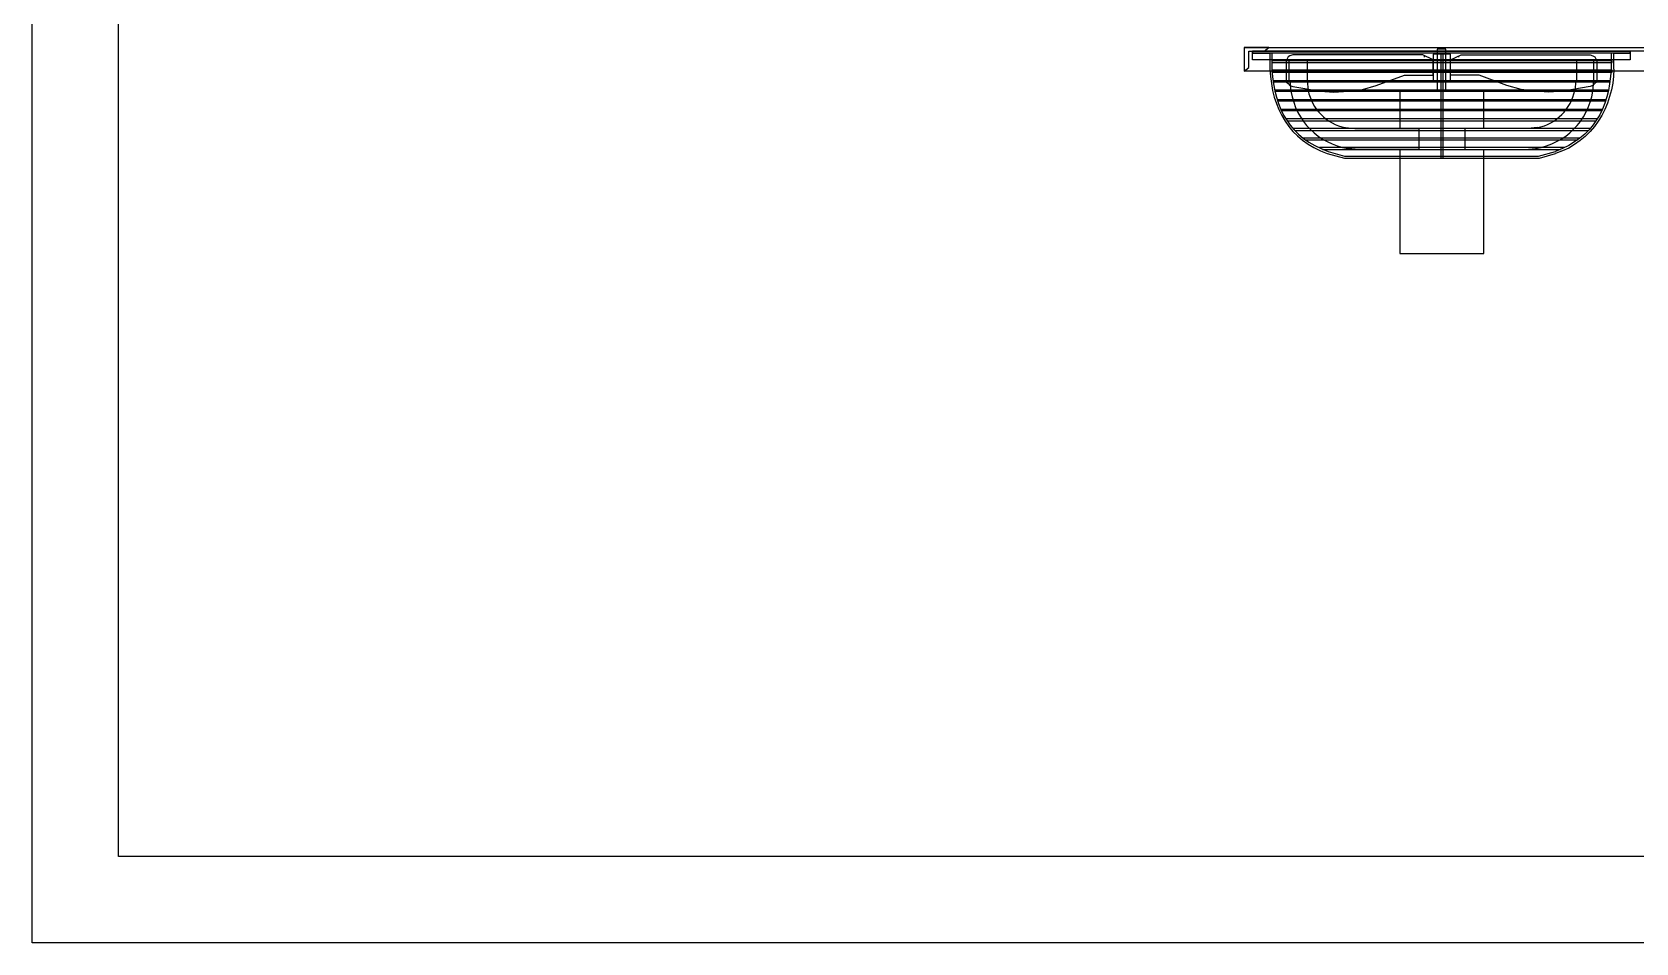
# Model space of a CAD drawing. Header units: metres. Extents: x 529718 to 530598, y 2673304 to 2673482.
# Drawn here: x 530179.935 to 530182.256, y 2673369.853 to 2673371.171 of the extents above; entities that cross this region are included whole.
import ezdxf

# ---------------------------------------------------------------- set-up
doc = ezdxf.new("R2010")
doc.units = ezdxf.units.M
doc.layers.add('IDT', color=7, linetype='Continuous')

# ---------------------------------------------------------------- blocks, each defined once
blk = doc.blocks.new('IDT')
at = {"layer": 'IDT', "color": 0}
for p, q in [((12.6025, 16.8104), (19.5525, 16.8104)), ((19.5525, 16.8104), (19.5525, 7.0104)), ((12.7275, 16.6854), (19.4275, 16.6854)), ((19.4275, 16.6854), (19.4275, 7.1354))]:
    blk.add_line(p, q, dxfattribs=at)
at = {"layer": 'IDT', "color": 0, "lineweight": 25}
for p, q in [((17.5731, 15.8125), (17.4514, 15.8125)), ((17.4514, 15.8125), (17.4514, 15.6618)), ((17.5731, 15.6618), (17.5731, 15.8125)), ((17.3711, 15.6742), (17.3476, 15.6673)), ((17.3725, 15.6715), (17.3476, 15.6645)), ((17.6533, 15.6742), (17.3711, 15.6742)), ((17.6533, 15.6715), (17.3725, 15.6715)), ((17.5108, 15.5221), (17.5108, 15.6742)), ((17.5136, 15.5221), (17.5136, 15.6742)), ((17.6782, 15.6673), (17.6533, 15.6742)), ((17.6768, 15.6645), (17.6533, 15.6715)), ((17.313, 15.6452), (17.7128, 15.6452)), ((17.71, 15.6479), (17.3158, 15.6479)), ((17.3352, 15.659), (17.6893, 15.659)), ((17.6851, 15.6618), (17.3407, 15.6618)), ((17.3919, 15.6618), (17.3767, 15.6604)), ((17.479, 15.6618), (17.3919, 15.6618)), ((17.479, 15.6313), (17.479, 15.6618)), ((17.5454, 15.6313), (17.5454, 15.6618)), ((17.5454, 15.6618), (17.6325, 15.6618)), ((17.6325, 15.6618), (17.6478, 15.6604)), ((17.2978, 15.6313), (17.7266, 15.6313)), ((17.7252, 15.6341), (17.3006, 15.6341)), ((17.3739, 15.63), (17.3877, 15.6313)), ((17.3877, 15.6313), (17.479, 15.6313)), ((17.4514, 15.6313), (17.4514, 15.576)), ((17.6381, 15.6313), (17.5454, 15.6313)), ((17.5731, 15.576), (17.5731, 15.6313)), ((17.6519, 15.63), (17.6381, 15.6313)), ((17.2798, 15.6037), (17.7446, 15.6037)), ((17.7446, 15.6051), (17.2812, 15.6051)), ((17.2881, 15.6175), (17.7377, 15.6175)), ((17.7363, 15.6203), (17.2895, 15.6203)), ((17.2702, 15.576), (17.7543, 15.576)), ((17.7543, 15.5774), (17.2715, 15.5774)), ((17.2743, 15.5899), (17.7501, 15.5899)), ((17.7501, 15.5912), (17.2757, 15.5912)), ((17.2937, 15.5774), (17.2923, 15.5622)), ((17.2978, 15.5705), (17.3366, 15.5774)), ((17.3186, 15.5622), (17.32, 15.576)), ((17.3366, 15.5774), (17.3573, 15.5788)), ((17.3573, 15.5788), (17.378, 15.5774)), ((17.378, 15.5774), (17.3974, 15.5746)), ((17.3974, 15.5746), (17.4182, 15.5691)), ((17.4514, 15.576), (17.5731, 15.576)), ((17.5191, 15.576), (17.5067, 15.576)), ((17.5067, 15.576), (17.5067, 15.5165)), ((17.5191, 15.5165), (17.5191, 15.576)), ((17.627, 15.5746), (17.6076, 15.5691)), ((17.6478, 15.5774), (17.627, 15.5746)), ((17.6685, 15.5788), (17.6478, 15.5774)), ((17.6879, 15.5774), (17.6685, 15.5788)), ((17.728, 15.5705), (17.6879, 15.5774)), ((17.7072, 15.5622), (17.7059, 15.576)), ((17.7321, 15.5622), (17.7307, 15.5774)), ((17.757, 15.5636), (17.2688, 15.5636)), ((17.2688, 15.5622), (17.757, 15.5622)), ((17.2881, 15.5636), (17.2909, 15.5663)), ((17.2881, 15.5594), (17.2881, 15.5636)), ((17.2881, 15.5345), (17.2881, 15.5594)), ((17.2909, 15.5663), (17.2937, 15.5691)), ((17.2923, 15.5622), (17.2923, 15.5318)), ((17.2937, 15.5691), (17.2978, 15.5705)), ((17.3172, 15.5622), (17.3172, 15.5318)), ((17.4182, 15.5691), (17.4583, 15.5539)), ((17.4583, 15.5539), (17.4998, 15.5539)), ((17.5247, 15.5622), (17.4998, 15.5622)), ((17.4998, 15.5622), (17.4998, 15.5235)), ((17.4998, 15.5539), (17.4998, 15.5318)), ((17.5247, 15.5235), (17.5247, 15.5622)), ((17.5662, 15.5539), (17.5247, 15.5539)), ((17.5247, 15.5539), (17.5247, 15.5318)), ((17.6076, 15.5691), (17.5662, 15.5539)), ((17.7072, 15.5318), (17.7072, 15.5622)), ((17.7321, 15.5691), (17.728, 15.5705)), ((17.7349, 15.5663), (17.7321, 15.5691)), ((17.7335, 15.5622), (17.7335, 15.5318)), ((17.7377, 15.5636), (17.7349, 15.5663)), ((17.7377, 15.5594), (17.7377, 15.5636)), ((17.7377, 15.5345), (17.7377, 15.5594)), ((16.6062, 15.5484), (17.7985, 15.5484)), ((17.2397, 15.5193), (17.2397, 15.5318)), ((17.2397, 15.5318), (17.7861, 15.5318)), ((17.2632, 15.5456), (17.2632, 15.5221)), ((17.7584, 15.5497), (17.266, 15.5497)), ((17.266, 15.5497), (17.266, 15.547)), ((17.266, 15.547), (17.7584, 15.547)), ((17.7584, 15.5359), (17.266, 15.5359)), ((17.266, 15.5359), (17.266, 15.5331)), ((17.266, 15.5331), (17.7584, 15.5331)), ((17.2674, 15.5221), (17.2674, 15.5456)), ((17.2895, 15.5304), (17.2881, 15.5345)), ((17.2909, 15.5276), (17.2895, 15.5304)), ((17.4998, 15.5318), (17.4845, 15.5248)), ((17.5247, 15.5318), (17.5399, 15.5248)), ((17.7349, 15.5276), (17.7363, 15.5304)), ((17.7363, 15.5304), (17.7377, 15.5345)), ((17.7584, 15.547), (17.7584, 15.5497)), ((17.7584, 15.5221), (17.7584, 15.5456)), ((17.7584, 15.5331), (17.7584, 15.5359)), ((17.7612, 15.5221), (17.7612, 15.5456)), ((17.7861, 15.5318), (17.7861, 15.5193)), ((17.7985, 15.5484), (17.7916, 15.5428)), ((17.7916, 15.5428), (17.7916, 15.5193)), ((17.7985, 15.5138), (17.7985, 15.5484)), ((17.7985, 15.5138), (16.6422, 15.5138)), ((16.6713, 15.5193), (17.7695, 15.5193)), ((17.2632, 15.5221), (17.2397, 15.5221)), ((17.2397, 15.5221), (17.2397, 15.5193)), ((17.2397, 15.5193), (17.2397, 15.5221)), ((17.2397, 15.5221), (17.7861, 15.5221)), ((17.2674, 15.5193), (17.2397, 15.5193)), ((17.2397, 15.5193), (17.7861, 15.5193)), ((17.7861, 15.5193), (17.2397, 15.5193)), ((17.2937, 15.5262), (17.2909, 15.5276)), ((17.2978, 15.5248), (17.2937, 15.5262)), ((17.4845, 15.5248), (17.2978, 15.5248)), ((17.4873, 15.5276), (17.4887, 15.5276)), ((17.4998, 15.5235), (17.5247, 15.5235)), ((17.5067, 15.5165), (17.5191, 15.5165)), ((17.5371, 15.5276), (17.5385, 15.5276)), ((17.5399, 15.5248), (17.728, 15.5248)), ((17.728, 15.5248), (17.7321, 15.5262)), ((17.7321, 15.5262), (17.7349, 15.5276)), ((17.7861, 15.5193), (17.7584, 15.5193)), ((17.7861, 15.5221), (17.7612, 15.5221)), ((17.7695, 15.5193), (17.7626, 15.5138)), ((17.7626, 15.5138), (17.7985, 15.5138)), ((17.7916, 15.5193), (17.7695, 15.5193)), ((17.7861, 15.5193), (17.7861, 15.5221)), ((17.7861, 15.5221), (17.7861, 15.5193))]:
    blk.add_line(p, q, dxfattribs=at)
for centre, start, end in [((17.3877, 15.5622), 101.5341, 168.4659), ((17.6381, 15.5622), 11.5341, 78.4659)]:
    blk.add_arc(centre, 0.0692, start, end, dxfattribs=at)
for points in [[(17.2632, 15.5456), (17.2647, 15.5998), (17.2943, 15.6507), (17.3476, 15.6673)], [(17.2674, 15.5456), (17.2704, 15.6035), (17.2933, 15.6437), (17.3476, 15.6645)], [(17.3767, 15.6604), (17.3324, 15.6524), (17.3016, 15.6216), (17.2937, 15.5774)], [(17.7307, 15.5774), (17.7228, 15.6216), (17.692, 15.6524), (17.6478, 15.6604)], [(17.7584, 15.5456), (17.7534, 15.6043), (17.733, 15.6441), (17.6768, 15.6645)], [(17.7612, 15.5456), (17.7584, 15.6023), (17.733, 15.6483), (17.6782, 15.6673)]]:
    blk.add_open_spline(points, degree=3, dxfattribs=at)

msp = doc.modelspace()

# ---------------------------------------------------------------- block references
at = {"layer": 'IDT', "color": 8, "rotation": 180}
msp.add_blockref('IDT', (530199.4873, 2673386.663), dxfattribs=at)

doc.saveas('drawing.dxf')
